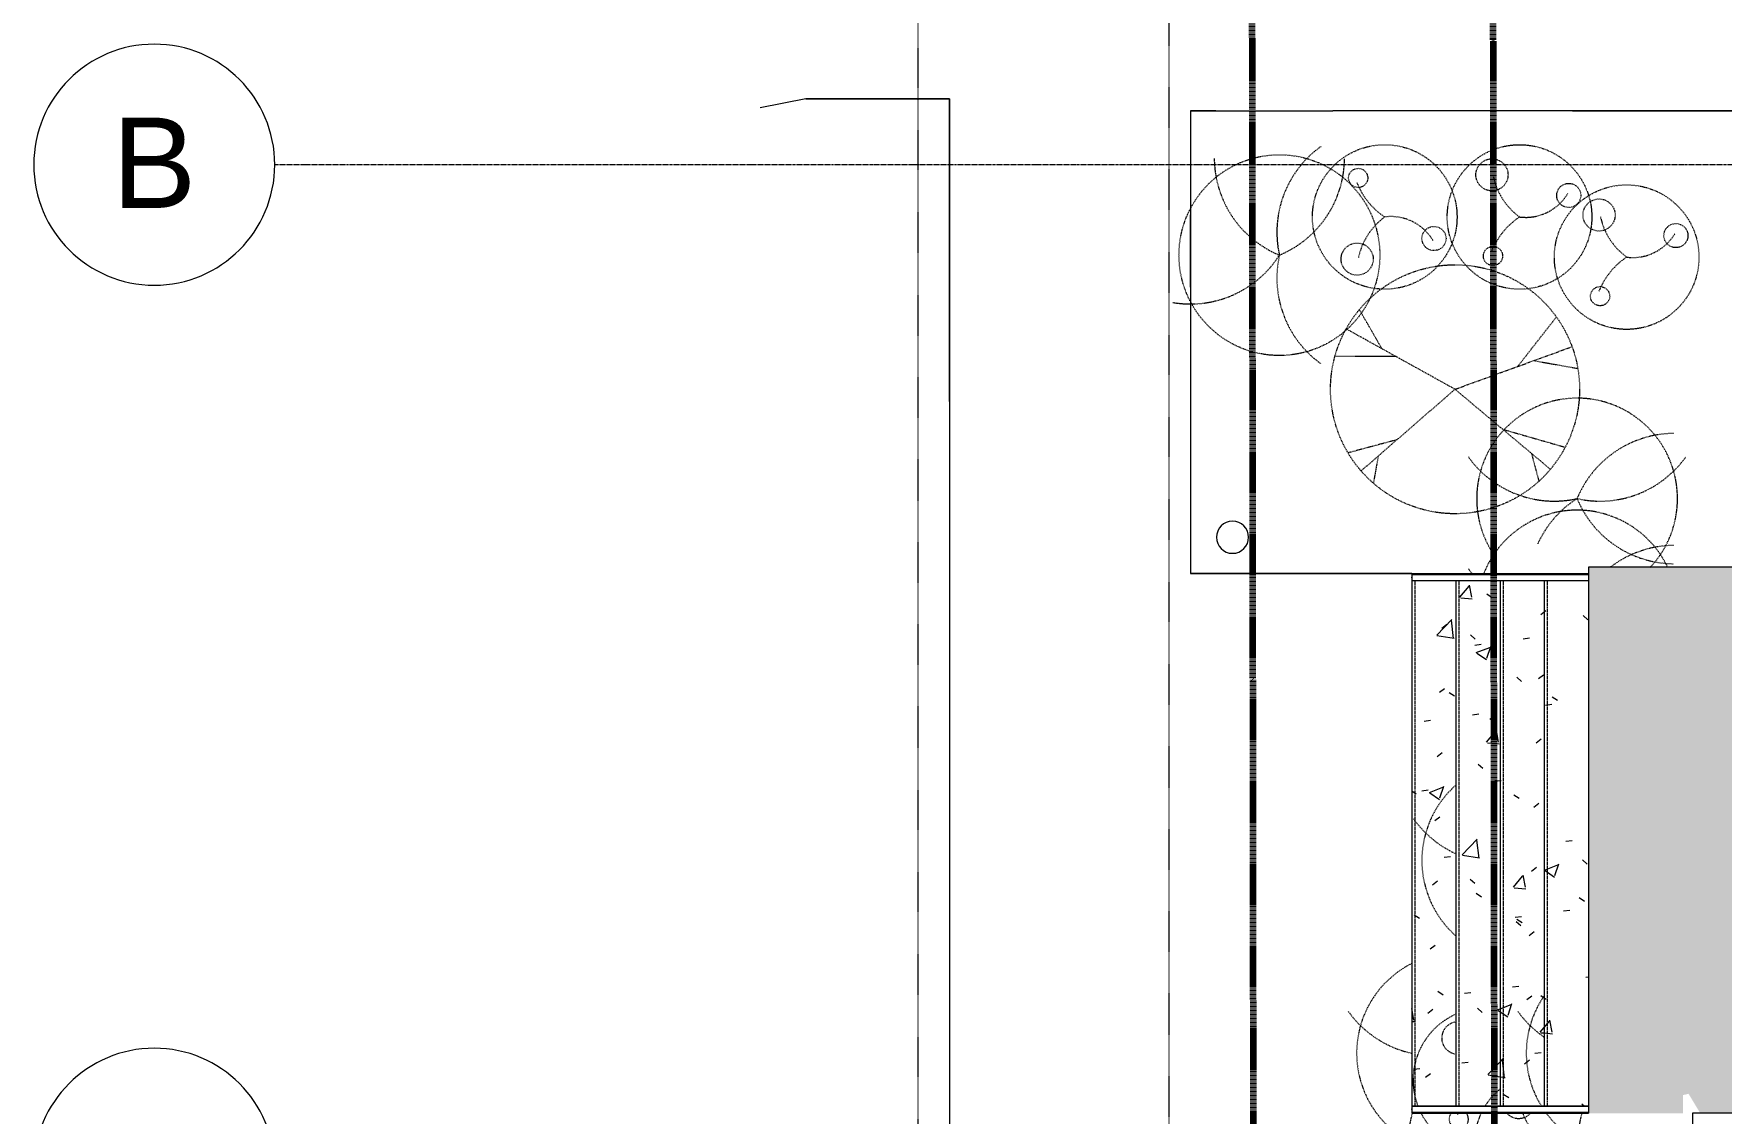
# Model space of a CAD drawing. Header units: inches. Extents: x -4294 to -464, y 9706 to 12475.
# Drawn here: x -4292.2 to -3872, y 11299 to 11567.8 of the extents above; entities that cross this region are included whole.
import ezdxf

# ---------------------------------------------------------------- set-up
doc = ezdxf.new("R2010")
doc.units = ezdxf.units.IN
doc.header["$MEASUREMENT"] = 0
for name, pattern in [('Aligning Line 1_8_', [0.25, 0.125, -0.125]), ('Dash', [0.25, 0.125, -0.125]), ('Double Dash 3_8_', [1, 0.375, -0.125, 0.125, -0.125, 0.125, -0.125]), ('Grid Line 1_2_', [0.875, 0.5, -0.125, 0.125, -0.125]), ('Overhead 1_16_', [0.101562, 0.0625, -0.039062])]:
    doc.linetypes.add(name, pattern=pattern)
for name, color, linetype, lineweight in [('0-1', 7, 'Continuous', 5), ('0-4', 7, 'Continuous', 9), ('0-5', 50, 'Continuous', 13), ('0-6', 147, 'Aligning Line 1_8_', 9), ('0-7', 165, 'Continuous', 5), ('A-DETL-GENF-HDLN-1', 9, 'Dash', 9), ('A-FLOR-2', 50, 'Continuous', 13), ('A-FLOR-HRAL-2', 7, 'Continuous', 9), ('A-FLOR-PATT-5', 55, 'Continuous', 9), ('C-BLDG-PADS-1', 7, 'Continuous', 9), ('C-PROP-LINE-1', 170, 'Double Dash 3_8_', 140), ('C-TOPO', 7, 'Continuous', 9), ('E-LITE-EQPM-1', 7, 'Continuous', 9), ('G-ANNO-SYMB-1', 147, 'Aligning Line 1_8_', 9), ('S-GRID-1', 1, 'Grid Line 1_2_', 9), ('S-GRID-IDEN', 1, 'Continuous', 9), ('S-GRID-IDEN-1', 147, 'Continuous', 9), ('S-STRS', 31, 'Continuous', 9), ('S-STRS-3', 7, 'Continuous', 9), ('S-STRS-4', 7, 'Overhead 1_16_', 9)]:
    doc.layers.add(name, color=color, linetype=linetype, lineweight=lineweight)
doc.styles.add('Arial_1', font='arial.ttf', dxfattribs={"height": 22.5})
pattern_1 = [(50, (0, 0), (34.4287, -3.01202), [3.6, -39.6]), (355, (0, 0), (-6.6596, 36.10481), [2.88, -31.68]), (100.451, (2.87, -0.25), (27.76876, 33.0931), [3.06, -33.655]), (46.184, (0, 9.6), (51.22752, -7.94535), [5.4, -59.4]), (96.636, (4.27, 8.94), (44.86319, 46.7577), [4.589, -50.482]), (351.184, (0, 9.6), (44.86417, 46.75745), [4.32, -47.52]), (21, (4.8, 7.2), (28.65176, -19.325734), [3.6, -39.6]), (326, (4.8, 7.2), (11.67934, 34.80662), [2.88, -31.68]), (71.451, (7.188, 5.59), (40.33096, 15.48132), [3.06, -33.655]), (37.5, (0, 0), (0.583112, 15.978979), [1.584, -29.712, 1.584, -30.576, -31.8]), (37.5, (0, 0), (0.583112, 15.978979), [-63.456, 1.584, -30.216]), (7.5, (0, 0), (12.62689, 18.932107), [1.584, -16.752, 1.584, -28.992, -12.12]), (7.5, (0, 0), (12.62689, 18.932107), [-48.912, 1.584, -10.536]), (327.5, (-10.704, 0), (25.622992, -1.082799), [1.584, -10.416, 1.584, -35.856, -49.68]), (327.5, (-10.704, 0), (25.622992, -1.082799), [-49.44, 1.584, -48.096]), (317.5, (-15.504, 0), (27.99243, 4.80496), [1.584, -14.016, 1.584, -23.28, -35.28]), (317.5, (-15.504, 0), (27.99243, 4.80496), [-40.464, 1.584, -33.696])]

# ---------------------------------------------------------------- blocks, each defined once
blk = doc.blocks.new('CTR - 1st Phase - Unit Layouts_rvt-1-FLOOR PLAN - 1ST FLOOR')
at = {"layer": 'G-ANNO-SYMB-1'}
blk.add_line((-4009.53, 9846.28), (-4009.53, 12240.75), dxfattribs=at)
blk = doc.blocks.new('fraser photina 26748 - fraser photina 26748-1276661-FLOOR PLAN - 1ST FLOOR')
at = {"layer": 'A-DETL-GENF-HDLN-1'}
for p, q in [((8.17, 14.74), (8.17, 29.9)), ((-12.58, 14.47), (-15.84, 26.65)), ((0, 0), (15.03, 27.11)), ((0, 0), (-20.34, 23.4)), ((10.08, 18.19), (19.84, 23.82)), ((-16.64, 19.14), (-23.4, 20.34)), ((0, 0), (-19.93, -23.75)), ((0, 0), (10.6, -29.13)), ((-9.96, -11.87), (-14.43, -27.44)), ((5.68, -15.61), (18, -25.24)), ((-15.96, -19.02), (-22.91, -20.88)), ((7.13, -19.6), (5.2, -30.56))]:
    blk.add_line(p, q, dxfattribs=at)
blk.add_circle((0, 0), 31, dxfattribs=at)
blk = doc.blocks.new('hydrangea 26752 - hydrangea 26752-1276662-FLOOR PLAN - 1ST FLOOR')
at = {"layer": 'A-DETL-GENF-HDLN-1'}
for centre, radius in [((0, 0), 18), ((-10.49, 6.87), 4), ((9.72, 6.62), 2.39), ((-5.36, -12.26), 3)]:
    blk.add_circle(centre, radius, dxfattribs=at)
for centre, radius, start, end in [((-13.57, -9.88), 16.78, 36.0514, 77.9486), ((15.36, -10.23), 18.46, 111.6663, 146.3337), ((-12.13, -1.52), 12.23, 300.9755, 7.1395)]:
    blk.add_arc(centre, radius, start, end, dxfattribs=at)
blk = doc.blocks.new('fountain grass 26747 - fountain grass 26747-V97-FLOOR PLAN - 1ST FLOOR')
at = {"layer": 'A-DETL-GENF-HDLN-1'}
blk.add_circle((0, 0), 25, dxfattribs=at)
for centre, start, end in [((-25.61, 5.7), 347.4534, 54.5466), ((22.14, -14.08), 80.4534, 147.5466), ((10.02, -24.25), 112.4534, 179.5466), ((-25.61, -5.7), 305.4534, 12.5466), ((-10.02, -24.25), 0.4534, 67.5466)]:
    blk.add_arc(centre, 26.24, start, end, dxfattribs=at)
blk = doc.blocks.new('hydrangea 26752 - hydrangea 26752-V129-FLOOR PLAN - 1ST FLOOR')
at = {"layer": 'A-DETL-GENF-HDLN-1'}
for centre, radius in [((0, 0), 18), ((-5.36, 12.26), 3), ((-10.49, -6.87), 4), ((9.72, -6.62), 2.39)]:
    blk.add_circle(centre, radius, dxfattribs=at)
for centre, radius, start, end in [((-12.13, 1.52), 12.23, 352.8605, 59.0245), ((-13.57, 9.88), 16.78, 282.0514, 323.9486), ((15.36, 10.23), 18.46, 213.6663, 248.3337)]:
    blk.add_arc(centre, radius, start, end, dxfattribs=at)
blk = doc.blocks.new('fountain grass 26747 - fountain grass 26747-V130-FLOOR PLAN - 1ST FLOOR')
at = {"layer": 'A-DETL-GENF-HDLN-1'}
for centre, radius, start, end in [((-25.61, 5.7), 26.24, 347.4534, 54.5466), ((0, 0), 25, 46.7545, 303.7968), ((10.02, 24.25), 26.24, 180.4534, 247.5466), ((-10.02, 24.25), 26.24, 292.4534, 359.5466), ((-25.61, -5.7), 26.24, 305.4534, 12.5466), ((22.14, 14.08), 26.24, 212.4534, 245.464)]:
    blk.add_arc(centre, radius, start, end, dxfattribs=at)
blk = doc.blocks.new('fountain grass 26747 - fountain grass 26747-V131-FLOOR PLAN - 1ST FLOOR')
at = {"layer": 'A-DETL-GENF-HDLN-1'}
for centre, radius, start, end in [((0, 0), 25, 115.6672, 248.2709), ((10.02, 24.25), 26.24, 180.4534, 217.278), ((-25.61, -5.7), 26.24, 305.4534, 308.8206)]:
    blk.add_arc(centre, radius, start, end, dxfattribs=at)
blk = doc.blocks.new('fountain grass 26747 - fountain grass 26747-V132-FLOOR PLAN - 1ST FLOOR')
at = {"layer": 'A-DETL-GENF-HDLN-1'}
for centre, radius, start, end in [((0, 0), 25, 221.4243, 318.5757), ((-25.61, -5.7), 26.24, 305.4534, 335.6063)]:
    blk.add_arc(centre, radius, start, end, dxfattribs=at)
blk = doc.blocks.new('hydrangea 26752 - hydrangea 26752-V159-FLOOR PLAN - 1ST FLOOR')
at = {"layer": 'A-DETL-GENF-HDLN-1'}
for centre, radius, start, end in [((0, 0), 18, 296.3753, 351.7583), ((0, 0), 18, 204.2169, 291.2256), ((-10.49, -6.87), 4, 186.8601, 337), ((-10.49, -6.87), 4, 337, 353.098), ((9.72, -6.62), 2.39, 221.5508, 19), ((9.72, -6.62), 2.39, 19, 130.8242), ((15.36, 10.23), 18.46, 247.2113, 248.3337)]:
    blk.add_arc(centre, radius, start, end, dxfattribs=at)
blk = doc.blocks.new('hydrangea 26752 - hydrangea 26752-V160-FLOOR PLAN - 1ST FLOOR')
at = {"layer": 'A-DETL-GENF-HDLN-1'}
blk.add_circle((9.72, -6.62), 2.39, dxfattribs=at)
for centre, radius, start, end in [((-13.57, 9.88), 16.78, 290.2307, 323.9486), ((15.36, 10.23), 18.46, 213.6663, 248.3337), ((0, 0), 18, 243.3402, 347.5862), ((-10.49, -6.87), 4, 337, 46.0447), ((0, 0), 18, 220.0065, 237.9254), ((-10.49, -6.87), 4, 313.1035, 337)]:
    blk.add_arc(centre, radius, start, end, dxfattribs=at)
blk = doc.blocks.new('fountain grass 26747 - fountain grass 26747-V161-FLOOR PLAN - 1ST FLOOR')
at = {"layer": 'A-DETL-GENF-HDLN-1'}
for centre, radius, start, end in [((0, 0), 25, 306.7862, 351.7445), ((22.14, 14.08), 26.24, 254.0793, 279.5466), ((0, 0), 25, 235.4221, 302.0622), ((-25.61, -5.7), 26.24, 305.4534, 325.5666)]:
    blk.add_arc(centre, radius, start, end, dxfattribs=at)
blk = doc.blocks.new('fountain grass 26747 - fountain grass 26747-V162-FLOOR PLAN - 1ST FLOOR')
at = {"layer": 'A-DETL-GENF-HDLN-1'}
for centre, radius, start, end in [((0, 0), 25, 206.9718, 354.3661), ((-25.61, -5.7), 26.24, 305.4534, 347.656), ((22.14, 14.08), 26.24, 254.0793, 279.5466)]:
    blk.add_arc(centre, radius, start, end, dxfattribs=at)
blk = doc.blocks.new('CTR  - Topography_rvt-1-FLOOR PLAN - 1ST FLOOR')
at = {"layer": 'C-BLDG-PADS-1'}
for p, q in [((-3879.22, 11299.01), (-3879.22, 11145.01)), ((-3831.22, 11299.01), (-3879.22, 11299.01))]:
    blk.add_line(p, q, dxfattribs=at)
at = {"layer": 'C-TOPO'}
for p, q in [((-4099.94, 11551.59), (-4111.32, 11549.34)), ((-4099.94, 11551.59), (-4111.32, 11549.34)), ((-4099.94, 11551.59), (-4064.23, 11551.59)), ((-4064.23, 11551.59), (-4099.94, 11551.59)), ((-4064.23, 11535.94), (-4064.23, 11551.59)), ((-4064.23, 11551.59), (-4064.23, 11535.94)), ((-4004.23, 11548.59), (-3997.88, 11548.59)), ((-4004.23, 11548.59), (-4004.23, 11522.73)), ((-3997.88, 11548.59), (-4004.23, 11548.59)), ((-4004.23, 11548.59), (-4004.23, 11522.73)), ((-3997.88, 11548.59), (-3968.75, 11548.59)), ((-3997.88, 11548.59), (-3968.75, 11548.59)), ((-3960.41, 11548.59), (-3968.75, 11548.59)), ((-3960.41, 11548.59), (-3968.75, 11548.59)), ((-3909.08, 11548.59), (-3960.41, 11548.59)), ((-3909.08, 11548.59), (-3960.41, 11548.59)), ((-3857.57, 11548.59), (-3909.08, 11548.59)), ((-3909.08, 11548.59), (-3857.57, 11548.59)), ((-4064.23, 11476.2), (-4064.23, 11535.94)), ((-4064.23, 11535.94), (-4064.23, 11476.2)), ((-4004.23, 11522.73), (-4004.23, 11504.65)), ((-4004.23, 11504.65), (-4004.23, 11522.73)), ((-4004.23, 11504.65), (-4004.23, 11433.39)), ((-4004.23, 11504.65), (-4004.23, 11433.39)), ((-4064.23, 11476.2), (-4064.23, 11245.43)), ((-4064.23, 11476.2), (-4064.23, 11245.43)), ((-3973.32, 11433.39), (-4004.23, 11433.39)), ((-4004.23, 11433.39), (-3973.32, 11433.39)), ((-3973.32, 11433.39), (-3949.12, 11433.39)), ((-3949.12, 11433.39), (-3973.32, 11433.39))]:
    blk.add_line(p, q, dxfattribs=at)
at = {"layer": '0-4'}
for name, p, rotation in [('fountain grass 26747 - fountain grass 26747-V97-FLOOR PLAN - 1ST FLOOR', (-3982.06, 11512.67), 180), ('hydrangea 26752 - hydrangea 26752-1276662-FLOOR PLAN - 1ST FLOOR', (-3955.83, 11522.17), 89.99999999999982), ('hydrangea 26752 - hydrangea 26752-V129-FLOOR PLAN - 1ST FLOOR', (-3922.27, 11522.17), 270), ('hydrangea 26752 - hydrangea 26752-V129-FLOOR PLAN - 1ST FLOOR', (-3895.6, 11512.17), 270), ('fraser photina 26748 - fraser photina 26748-1276661-FLOOR PLAN - 1ST FLOOR', (-3938.33, 11479.27), 89.99999999999982), ('fountain grass 26747 - fountain grass 26747-V130-FLOOR PLAN - 1ST FLOOR', (-3907.94, 11452.05), 270), ('fountain grass 26747 - fountain grass 26747-V131-FLOOR PLAN - 1ST FLOOR', (-3907.94, 11424.17), 270), ('fountain grass 26747 - fountain grass 26747-V132-FLOOR PLAN - 1ST FLOOR', (-3921.6, 11361.93), 270), ('fountain grass 26747 - fountain grass 26747-V162-FLOOR PLAN - 1ST FLOOR', (-3937.83, 11313.98), 270), ('fountain grass 26747 - fountain grass 26747-V161-FLOOR PLAN - 1ST FLOOR', (-3895.6, 11313.98), 270), ('hydrangea 26752 - hydrangea 26752-V159-FLOOR PLAN - 1ST FLOOR', (-3930.78, 11307.24), 270), ('hydrangea 26752 - hydrangea 26752-V160-FLOOR PLAN - 1ST FLOOR', (-3915.6, 11291.23), 270)]:
    blk.add_blockref(name, p, dxfattribs=dict(at, rotation=rotation))
blk = doc.blocks.new('Top Rail Type - Top Rail_Internal_-1935829-FLOOR PLAN - 1ST FLOOR')
at = {"layer": 'A-FLOR-HRAL-2'}
for p, q in [((-3905.12, 11300.76), (-3949.12, 11300.76)), ((-3949.12, 11299.26), (-3905.12, 11299.26))]:
    blk.add_line(p, q, dxfattribs=at)
at = {"layer": 'A-FLOR-HRAL-2', "flags": 128}
for points in [[(-3949.12, 11299.93), (-3949.12, 11300.01), (-3949.12, 11300.1)], [(-3905.12, 11300.1), (-3905.12, 11300.01), (-3905.12, 11299.93)]]:
    blk.add_lwpolyline(points, dxfattribs=at)
blk = doc.blocks.new('Top Rail Type - Top Rail_Internal_-V353-FLOOR PLAN - 1ST FLOOR')
at = {"layer": 'A-FLOR-HRAL-2'}
for p, q in [((-3949.12, 11300.76), (-3949.12, 11299.26)), ((-3949.12, 11300.76), (-3905.12, 11300.76)), ((-3949.12, 11299.26), (-3905.12, 11299.26)), ((-3905.12, 11300.76), (-3905.12, 11299.26))]:
    blk.add_line(p, q, dxfattribs=at)
blk = doc.blocks.new('Top Rail Type - Top Rail_Internal_-1935840-FLOOR PLAN - 1ST FLOOR')
at = {"layer": 'A-FLOR-HRAL-2'}
for p, q in [((-3905.12, 11433.14), (-3949.12, 11433.14)), ((-3949.12, 11431.64), (-3905.12, 11431.64))]:
    blk.add_line(p, q, dxfattribs=at)
at = {"layer": 'A-FLOR-HRAL-2', "flags": 128}
for points in [[(-3949.12, 11432.31), (-3949.12, 11432.39), (-3949.12, 11432.47)], [(-3905.12, 11432.47), (-3905.12, 11432.39), (-3905.12, 11432.31)]]:
    blk.add_lwpolyline(points, dxfattribs=at)
blk = doc.blocks.new('Top Rail Type - Top Rail_Internal_-V354-FLOOR PLAN - 1ST FLOOR')
at = {"layer": 'A-FLOR-HRAL-2'}
for p, q in [((-3949.12, 11433.14), (-3949.12, 11431.64)), ((-3949.12, 11433.14), (-3905.12, 11433.14)), ((-3905.12, 11433.14), (-3905.12, 11431.64)), ((-3949.12, 11431.64), (-3905.12, 11431.64))]:
    blk.add_line(p, q, dxfattribs=at)
blk = doc.blocks.new('Pathway_Cooper_McGraw-Edison _BSC-BRC_Round - Pathway_Cooper_McGraw-Edison _BSC-BRC_Round-2028611-FLOOR PLAN - 1ST FLOOR')
at = {"layer": 'E-LITE-EQPM-1'}
for start, end in [(360, 180), (180, 360)]:
    blk.add_arc((0, 0), 4, start, end, dxfattribs=at)
blk = doc.blocks.new('Family - ___-1878357-FLOOR PLAN - 1ST FLOOR')
at = {"layer": 'C-PROP-LINE-1'}
for p, q in [((-3989.61, 12268.69), (-3987.01, 9767.34)), ((-3929.52, 12184.69), (-3927.1, 9853.17))]:
    blk.add_line(p, q, dxfattribs=at)
blk = doc.blocks.new('Grid - Grid Head - Circle-50561-FLOOR PLAN - 1ST FLOOR')
at = {"layer": 'S-GRID-IDEN-1'}
for start, end in [(360, 180), (180, 360)]:
    blk.add_arc((0, 0), 0.25, start, end, dxfattribs=at)
blk = doc.blocks.new('CTR - 1st Phase - Shell_rvt-1-FLOOR PLAN - 1ST FLOOR')
at = {"layer": 'A-FLOR-PATT-5'}
h = blk.add_hatch(dxfattribs=at)
h.set_pattern_fill('FP_30', color=256, style=0, pattern_type=2)
h.set_pattern_definition(pattern_1)
h.paths.add_polyline_path([(-2628.32, 10021.59), (-2628.32, 10085.8), (-2636.32, 10085.8), (-2636.32, 10021.59), (-2631.9, 10021.59)], flags=0)
h.paths.add_polyline_path([(-2532.32, 10021.59), (-2526.14, 10021.59), (-2526.14, 10022.31), (-2532.32, 10022.31)], flags=0)
h.paths.add_polyline_path([(-3822.82, 11185.56), (-3822.82, 11276.16), (-3826.41, 11276.16), (-3826.41, 11280.16), (-3822.82, 11280.16), (-3822.82, 11399.98), (-3827.14, 11399.98), (-3827.14, 11397.98), (-3828.64, 11397.98), (-3828.64, 11395.98), (-3827.14, 11395.98), (-3827.14, 11185.56), (-3824.32, 11185.56)], flags=0)
h.paths.add_polyline_path([(-3322.03, 11279.79), (-3247.23, 11279.79), (-3247.23, 11281.29), (-2949.61, 11281.29), (-2949.61, 11285.29), (-3367.87, 11285.29), (-3367.87, 11284.3), (-3371.87, 11284.3), (-3371.87, 11285.29), (-3399.86, 11285.29), (-3399.82, 11281.29), (-3322.03, 11281.29)], flags=0)
h.paths.add_polyline_path([(-3367.87, 11281.54), (-3371.87, 11281.54), (-3371.87, 11283.54), (-3367.87, 11283.54)], flags=0)
h.paths.add_polyline_path([(-3831.14, 11298.99), (-3831.14, 11395.18), (-3834.82, 11395.18), (-3834.82, 11403.18), (-3830.82, 11403.18), (-3830.82, 11434.99), (-3905.12, 11434.99), (-3905.12, 11298.99), (-3881.57, 11299.01), (-3881.57, 11303.53), (-3880.19, 11303.85), (-3877.27, 11299.01), (-3831.22, 11299.01), (-3831.22, 11298.99)], flags=0)
h.paths.add_polyline_path([(-3830.07, 11395.98), (-3829.64, 11395.98), (-3829.64, 11397.98), (-3830.82, 11397.98), (-3830.82, 11395.98)], flags=0)
h.paths.add_polyline_path([(-2528.32, 12076.46), (-2526.14, 12076.46), (-2526.14, 12077.19), (-2528.32, 12077.19)], flags=0)
h.paths.add_polyline_path([(-3842.65, 12086.19), (-3830.82, 12086.19), (-3830.82, 12088.59), (-3847.52, 12088.59), (-3847.52, 12086.19)], flags=0)
at = {"layer": 'S-STRS'}
h = blk.add_hatch(dxfattribs=at)
h.set_pattern_fill('FP_30', color=256, style=0, pattern_type=2)
h.set_pattern_definition(pattern_1)
h.paths.add_polyline_path([(-3949.12, 11299.01), (-3938.12, 11299.01), (-3938.12, 11299.26), (-3949.12, 11299.26)], flags=0)
h.paths.add_polyline_path([(-3948.74, 11300.76), (-3938.12, 11300.76), (-3938.12, 11431.64), (-3949.12, 11431.64), (-3949.12, 11300.76)], flags=0)
h.paths.add_polyline_path([(-3945.93, 11433.14), (-3938.12, 11433.14), (-3938.12, 11433.39), (-3949.12, 11433.39), (-3949.12, 11433.14), (-3948.99, 11433.14)], flags=0)
h = blk.add_hatch(dxfattribs=at)
h.set_pattern_fill('FP_30', color=256, style=0, pattern_type=2)
h.set_pattern_definition(pattern_1)
h.paths.add_polyline_path([(-3927.12, 11299.01), (-3927.12, 11299.26), (-3938.12, 11299.26), (-3938.12, 11299.01)], flags=0)
h.paths.add_polyline_path([(-3938.12, 11300.76), (-3927.12, 11300.76), (-3927.12, 11431.64), (-3938.12, 11431.64), (-3938.12, 11366.92)], flags=0)
h.paths.add_polyline_path([(-3927.12, 11433.14), (-3927.12, 11433.39), (-3938.12, 11433.39), (-3938.12, 11433.14)], flags=0)
h = blk.add_hatch(dxfattribs=at)
h.set_pattern_fill('FP_30', color=256, style=0, pattern_type=2)
h.set_pattern_definition(pattern_1)
h.paths.add_polyline_path([(-3916.12, 11299.01), (-3916.12, 11299.26), (-3927.12, 11299.26), (-3927.12, 11299.01)], flags=0)
h.paths.add_polyline_path([(-3916.12, 11300.76), (-3916.12, 11431.64), (-3927.12, 11431.64), (-3927.12, 11300.76)], flags=0)
h.paths.add_polyline_path([(-3927.12, 11433.14), (-3916.12, 11433.14), (-3916.12, 11433.39), (-3927.12, 11433.39)], flags=0)
h = blk.add_hatch(dxfattribs=at)
h.set_pattern_fill('FP_30', color=256, style=0, pattern_type=2)
h.set_pattern_definition(pattern_1)
h.paths.add_polyline_path([(-3916.12, 11299.01), (-3905.12, 11299.01), (-3905.12, 11299.26), (-3916.12, 11299.26)], flags=0)
h.paths.add_polyline_path([(-3905.12, 11300.76), (-3905.12, 11431.64), (-3916.12, 11431.64), (-3916.12, 11300.76), (-3908.11, 11300.76)], flags=0)
h.paths.add_polyline_path([(-3914.3, 11433.14), (-3905.12, 11433.14), (-3905.12, 11433.39), (-3916.12, 11433.39), (-3916.12, 11433.14)], flags=0)
at = {"layer": 'A-FLOR-2'}
for p, q in [((-3830.82, 11434.99), (-3905.12, 11434.99)), ((-3905.12, 11434.99), (-3905.12, 11433.14)), ((-3905.12, 11431.64), (-3905.12, 11300.76)), ((-3905.12, 11299.26), (-3905.12, 11298.99))]:
    blk.add_line(p, q, dxfattribs=at)
at = {"layer": 'G-ANNO-SYMB-1'}
blk.add_line((-4071.96, 9706.24), (-4071.96, 12363.36), dxfattribs=at)
at = {"layer": 'S-GRID-1'}
blk.add_line((-464.45, 11535.19), (-4232.19, 11535.19), dxfattribs=at)
at = {"layer": 'S-STRS-3'}
for p, q in [((-3949.12, 11433.39), (-3949.12, 11433.14)), ((-3949.12, 11433.39), (-3938.12, 11433.39)), ((-3938.12, 11433.39), (-3927.12, 11433.39)), ((-3938.12, 11433.39), (-3938.12, 11433.14)), ((-3927.12, 11433.39), (-3916.12, 11433.39)), ((-3927.12, 11433.39), (-3927.12, 11433.14)), ((-3916.12, 11433.39), (-3905.12, 11433.39)), ((-3916.12, 11433.39), (-3916.12, 11433.14)), ((-3905.12, 11433.39), (-3905.12, 11433.14)), ((-3949.12, 11431.64), (-3949.12, 11300.76)), ((-3938.12, 11431.64), (-3938.12, 11300.76)), ((-3927.12, 11431.64), (-3927.12, 11300.76)), ((-3916.12, 11431.64), (-3916.12, 11300.76)), ((-3905.12, 11431.64), (-3905.12, 11300.76)), ((-3949.12, 11299.26), (-3949.12, 11299.01)), ((-3949.12, 11299.01), (-3938.12, 11299.01)), ((-3938.12, 11299.26), (-3938.12, 11299.01)), ((-3938.12, 11299.01), (-3927.12, 11299.01)), ((-3927.12, 11299.26), (-3927.12, 11299.01)), ((-3927.12, 11299.01), (-3916.12, 11299.01)), ((-3916.12, 11299.26), (-3916.12, 11299.01)), ((-3916.12, 11299.01), (-3905.12, 11299.01)), ((-3905.12, 11299.26), (-3905.12, 11299.01))]:
    blk.add_line(p, q, dxfattribs=at)
at = {"layer": 'S-STRS-4'}
for p, q in [((-3948.37, 11433.39), (-3948.37, 11433.14)), ((-3937.37, 11433.39), (-3937.37, 11433.14)), ((-3926.37, 11433.39), (-3926.37, 11433.14)), ((-3915.37, 11433.39), (-3915.37, 11433.14)), ((-3948.37, 11431.64), (-3948.37, 11300.76)), ((-3937.37, 11431.64), (-3937.37, 11300.76)), ((-3926.37, 11431.64), (-3926.37, 11300.76)), ((-3915.37, 11431.64), (-3915.37, 11300.76)), ((-3948.37, 11299.26), (-3948.37, 11299.01)), ((-3937.37, 11299.26), (-3937.37, 11299.01)), ((-3926.37, 11299.26), (-3926.37, 11299.01)), ((-3915.37, 11299.26), (-3915.37, 11299.01))]:
    blk.add_line(p, q, dxfattribs=at)
at = {"layer": '0-5'}
for name, p in [('Pathway_Cooper_McGraw-Edison _BSC-BRC_Round - Pathway_Cooper_McGraw-Edison _BSC-BRC_Round-2028611-FLOOR PLAN - 1ST FLOOR', (-3993.72, 11442.42)), ('Top Rail Type - Top Rail_Internal_-1935840-FLOOR PLAN - 1ST FLOOR', (0, 0)), ('Top Rail Type - Top Rail_Internal_-V354-FLOOR PLAN - 1ST FLOOR', (0, 0)), ('Top Rail Type - Top Rail_Internal_-1935829-FLOOR PLAN - 1ST FLOOR', (0, 0)), ('Top Rail Type - Top Rail_Internal_-V353-FLOOR PLAN - 1ST FLOOR', (0, 0))]:
    blk.add_blockref(name, p, dxfattribs=at)
at = {"layer": '0-6'}
blk.add_blockref('Family - ___-1878357-FLOOR PLAN - 1ST FLOOR', (0, 0), dxfattribs=at)
at = {"layer": '0-7', "xscale": 120, "yscale": 120, "zscale": 120, "rotation": 89.9999999999999}
for p in [(-4262.19, 11535.19), (-4262.19, 11285.19)]:
    blk.add_blockref('Grid - Grid Head - Circle-50561-FLOOR PLAN - 1ST FLOOR', p, dxfattribs=at)
at = {"layer": 'S-GRID-IDEN', "insert": (-4272.7, 11546.92), "char_height": 22.5, "width": 25.3762, "attachment_point": 1, "style": 'Arial_1'}
blk.add_mtext('B', dxfattribs=at)

msp = doc.modelspace()

# ---------------------------------------------------------------- block references
at = {"layer": '0-1'}
for name in ['CTR - 1st Phase - Shell_rvt-1-FLOOR PLAN - 1ST FLOOR', 'CTR  - Topography_rvt-1-FLOOR PLAN - 1ST FLOOR', 'CTR - 1st Phase - Unit Layouts_rvt-1-FLOOR PLAN - 1ST FLOOR']:
    msp.add_blockref(name, (0, 0), dxfattribs=at)

doc.saveas('drawing.dxf')
